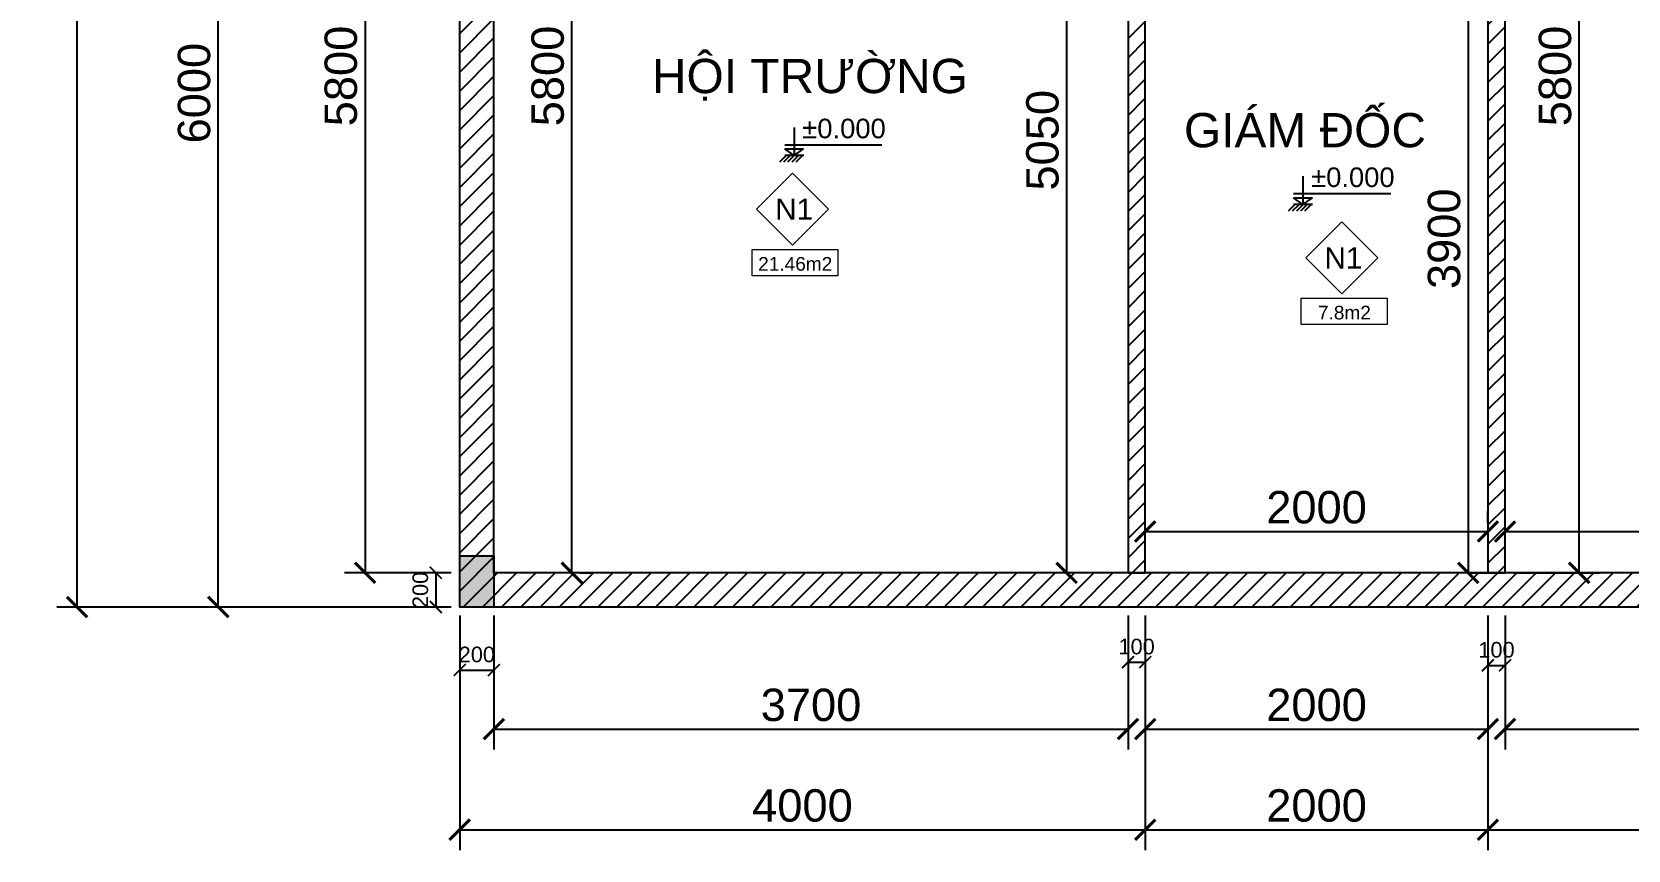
# Model space of a CAD drawing. Header units: millimetres. Extents: x -26398 to 135532, y -376633 to 43268.
# Drawn here: x 75866 to 85180, y -115922 to -111146 of the extents above; entities that cross this region are included whole.
import ezdxf
from ezdxf.enums import TextEntityAlignment as Align

# ---------------------------------------------------------------- set-up
doc = ezdxf.new("R2010")
doc.units = ezdxf.units.MM
for name, color, linetype in [('A5-KICHTHUOC', 251, 'Continuous'), ('DIM', 7, 'Continuous'), ('TƯỜNG', 52, 'Continuous')]:
    doc.layers.add(name, color=color, linetype=linetype)
doc.layers.add('A6-GHICHU', color=147, linetype='Continuous', lineweight=20)
doc.styles.add('GHICHU35', font='', dxfattribs={"width": 0.9, "height": 350})
doc.styles.get("Standard").update_dxf_attribs({"font": 'arial.ttf'})
doc.styles.add('TUANH', font='')
doc.styles.get('GHICHU35').set_extended_font_data('VNI-Helve')
doc.styles.get('TUANH').set_extended_font_data('VNI-Helve-Condense', bold=True)
doc.dimstyles.new('dimmatbang', dxfattribs={"dimscale": 70, "dimtxt": 2.7, "dimasz": 1.7, "dimexe": 1.7, "dimexo": 0.7, "dimtad": 1, "dimtoh": 1, "dimdec": 1, "dimtxsty": 'Standard', "dimblk": 'ARCHTICK', "dimcen": 2.5, "dimclrd": 1, "dimclre": 256, "dimadec": 0, "dimazin": 0, "dimtfac": 1, "dimtdec": 1, "dimtmove": 0, "dimatfit": 3, "dimfxl": 1, "dimarcsym": 0})

# ---------------------------------------------------------------- blocks, each defined once
blk = doc.blocks.new('1-cote nen')
for p, q in [((-2, 267), (-2, 0)), ((-91, 102), (828, 102)), ((-2, 0), (-91, 63)), ((-91, 63), (88, 63)), ((90, 0), (-91, 0)), ((-2, 0), (88, 63)), ((-137, -60), (-77, 0)), ((-99, -60), (-39, 0)), ((-60, -60), (0, 0)), ((-21, -60), (39, 0)), ((17, -60), (77, 0))]:
    blk.add_line(p, q)
at = {"ltscale": 50, "style": 'GHICHU35', "width": 0.9}
blk.add_attdef('%%P0.000', (75, 164), '', height=187, dxfattribs=at)
blk = doc.blocks.new('_ArchTick')
at = {"color": 0, "linetype": 'ByBlock', "const_width": 0.15}
blk.add_lwpolyline([(-0.5, -0.5), (0.5, 0.5)], dxfattribs=at)
blk = doc.blocks.new('*D3301')
at = {"layer": 'DEFPOINTS', "color": 0, "transparency": 16777216}
for p in [(78362.5, -108503.8), (77809.9, -114303.8), (78362.5, -114303.8)]:
    blk.add_point(p, dxfattribs=at)
at = {"layer": 'DIM', "lineweight": -2, "transparency": 16777216}
for p, q in [((78313.5, -108503.8), (77690.9, -108503.8)), ((78313.5, -114303.8), (77690.9, -114303.8))]:
    blk.add_line(p, q, dxfattribs=at)
at = {"layer": 'DIM', "color": 1, "lineweight": -2, "transparency": 16777216}
blk.add_line((77809.9, -108503.8), (77809.9, -114303.8), dxfattribs=at)
at = {"layer": 'DIM', "color": 1, "lineweight": -2, "transparency": 16777216, "xscale": 119, "yscale": 119, "zscale": 119}
for p, rotation in [((77809.9, -108503.8), 90), ((77809.9, -114303.8), 270)]:
    blk.add_blockref('_ArchTick', p, dxfattribs=dict(at, rotation=rotation))
at = {"layer": 'DIM', "color": 0, "transparency": 16777216, "insert": (77669.7, -111403.8), "char_height": 189, "attachment_point": 5, "rotation": 90}
blk.add_mtext('5800', dxfattribs=at)
blk = doc.blocks.new('*D3302')
at = {"lineweight": -2, "transparency": 16777216}
for p, q in [((78313.5, -114303.8), (78104.2, -114303.8)), ((78313.5, -114503.8), (78104.2, -114503.8))]:
    blk.add_line(p, q, dxfattribs=at)
at = {"color": 1, "lineweight": -2, "transparency": 16777216}
blk.add_line((78223.2, -114303.8), (78223.2, -114503.8), dxfattribs=at)
at = {"layer": 'DEFPOINTS', "color": 0, "transparency": 16777216}
for p in [(78362.5, -114303.8), (78223.2, -114503.8), (78362.5, -114503.8)]:
    blk.add_point(p, dxfattribs=at)
at = {"color": 1, "lineweight": -2, "transparency": 16777216, "xscale": 70, "yscale": 70, "zscale": 70}
for p, rotation in [((78223.2, -114303.8), 90), ((78223.2, -114503.8), 270)]:
    blk.add_blockref('_ArchTick', p, dxfattribs=dict(at, rotation=rotation))
at = {"color": 0, "transparency": 16777216, "insert": (78133, -114403.8), "char_height": 91, "attachment_point": 5, "rotation": 90}
blk.add_mtext('200', dxfattribs=at)
blk = doc.blocks.new('*D3303')
at = {"layer": 'DEFPOINTS', "color": 0, "transparency": 16777216}
for p in [(76953.7, -108503.8), (78362.5, -108503.8), (78362.5, -114503.8)]:
    blk.add_point(p, dxfattribs=at)
at = {"layer": 'DIM', "lineweight": -2, "transparency": 16777216}
for p, q in [((78313.5, -108503.8), (76834.7, -108503.8)), ((78313.5, -114503.8), (76834.7, -114503.8))]:
    blk.add_line(p, q, dxfattribs=at)
at = {"layer": 'DIM', "color": 1, "lineweight": -2, "transparency": 16777216}
blk.add_line((76953.7, -114503.8), (76953.7, -108503.8), dxfattribs=at)
at = {"layer": 'DIM', "color": 1, "lineweight": -2, "transparency": 16777216, "xscale": 119, "yscale": 119, "zscale": 119}
for p, rotation in [((76953.7, -108503.8), 90), ((76953.7, -114503.8), 270)]:
    blk.add_blockref('_ArchTick', p, dxfattribs=dict(at, rotation=rotation))
at = {"layer": 'DIM', "color": 0, "transparency": 16777216, "insert": (76813.4, -111503.8), "char_height": 189, "attachment_point": 5, "rotation": 90}
blk.add_mtext('6000', dxfattribs=at)
blk = doc.blocks.new('*D3309')
at = {"layer": 'DEFPOINTS', "color": 0, "transparency": 16777216}
for p in [(78562.5, -114503.8), (82262.5, -114503.8), (82262.5, -115216.2)]:
    blk.add_point(p, dxfattribs=at)
at = {"layer": 'DIM', "lineweight": -2, "transparency": 16777216}
for p, q in [((78562.5, -114552.8), (78562.5, -115335.2)), ((82262.5, -114552.8), (82262.5, -115335.2))]:
    blk.add_line(p, q, dxfattribs=at)
at = {"layer": 'DIM', "color": 1, "lineweight": -2, "transparency": 16777216}
blk.add_line((78562.5, -115216.2), (82262.5, -115216.2), dxfattribs=at)
at = {"layer": 'DIM', "color": 1, "lineweight": -2, "transparency": 16777216, "xscale": 119, "yscale": 119, "zscale": 119, "rotation": 180}
blk.add_blockref('_ArchTick', (78562.5, -115216.2), dxfattribs=at)
at = {"layer": 'DIM', "color": 1, "lineweight": -2, "transparency": 16777216, "xscale": 119, "yscale": 119, "zscale": 119}
blk.add_blockref('_ArchTick', (82262.5, -115216.2), dxfattribs=at)
at = {"layer": 'DIM', "color": 0, "transparency": 16777216, "insert": (80412.5, -115075.9), "char_height": 189, "attachment_point": 5}
blk.add_mtext('3700', dxfattribs=at)
blk = doc.blocks.new('*D3310')
at = {"lineweight": -2, "transparency": 16777216}
for p, q in [((78362.5, -114552.8), (78362.5, -114990.3)), ((78562.5, -114552.8), (78562.5, -114990.3))]:
    blk.add_line(p, q, dxfattribs=at)
at = {"color": 1, "lineweight": -2, "transparency": 16777216}
blk.add_line((78362.5, -114871.3), (78562.5, -114871.3), dxfattribs=at)
at = {"layer": 'DEFPOINTS', "color": 0, "transparency": 16777216}
for p in [(78362.5, -114503.8), (78562.5, -114503.8), (78562.5, -114871.3)]:
    blk.add_point(p, dxfattribs=at)
at = {"color": 1, "lineweight": -2, "transparency": 16777216, "xscale": 70, "yscale": 70, "zscale": 70, "rotation": 180}
blk.add_blockref('_ArchTick', (78362.5, -114871.3), dxfattribs=at)
at = {"color": 1, "lineweight": -2, "transparency": 16777216, "xscale": 70, "yscale": 70, "zscale": 70}
blk.add_blockref('_ArchTick', (78562.5, -114871.3), dxfattribs=at)
at = {"color": 0, "transparency": 16777216, "insert": (78462.5, -114781.1), "char_height": 91, "attachment_point": 5}
blk.add_mtext('200', dxfattribs=at)
blk = doc.blocks.new('*D3311')
at = {"lineweight": -2, "transparency": 16777216}
for p, q in [((82262.5, -114552.8), (82262.5, -114944.1)), ((82362.5, -114552.8), (82362.5, -114944.1))]:
    blk.add_line(p, q, dxfattribs=at)
at = {"color": 1, "lineweight": -2, "transparency": 16777216}
blk.add_line((82262.5, -114825.1), (82362.5, -114825.1), dxfattribs=at)
at = {"layer": 'DEFPOINTS', "color": 0, "transparency": 16777216}
for p in [(82262.5, -114503.8), (82362.5, -114503.8), (82362.5, -114825.1)]:
    blk.add_point(p, dxfattribs=at)
at = {"color": 1, "lineweight": -2, "transparency": 16777216, "xscale": 70, "yscale": 70, "zscale": 70, "rotation": 180}
blk.add_blockref('_ArchTick', (82262.5, -114825.1), dxfattribs=at)
at = {"color": 1, "lineweight": -2, "transparency": 16777216, "xscale": 70, "yscale": 70, "zscale": 70}
blk.add_blockref('_ArchTick', (82362.5, -114825.1), dxfattribs=at)
at = {"color": 0, "transparency": 16777216, "insert": (82312.5, -114734.9), "char_height": 91, "attachment_point": 5}
blk.add_mtext('100', dxfattribs=at)
blk = doc.blocks.new('*D3312')
at = {"layer": 'DEFPOINTS', "color": 0, "transparency": 16777216}
for p in [(82362.5, -114503.8), (84362.5, -114503.8), (84362.5, -115216.2)]:
    blk.add_point(p, dxfattribs=at)
at = {"layer": 'DIM', "lineweight": -2, "transparency": 16777216}
for p, q in [((82362.5, -114552.8), (82362.5, -115335.2)), ((84362.5, -114552.8), (84362.5, -115335.2))]:
    blk.add_line(p, q, dxfattribs=at)
at = {"layer": 'DIM', "color": 1, "lineweight": -2, "transparency": 16777216}
blk.add_line((82362.5, -115216.2), (84362.5, -115216.2), dxfattribs=at)
at = {"layer": 'DIM', "color": 1, "lineweight": -2, "transparency": 16777216, "xscale": 119, "yscale": 119, "zscale": 119, "rotation": 180}
blk.add_blockref('_ArchTick', (82362.5, -115216.2), dxfattribs=at)
at = {"layer": 'DIM', "color": 1, "lineweight": -2, "transparency": 16777216, "xscale": 119, "yscale": 119, "zscale": 119}
blk.add_blockref('_ArchTick', (84362.5, -115216.2), dxfattribs=at)
at = {"layer": 'DIM', "color": 0, "transparency": 16777216, "insert": (83362.5, -115076), "char_height": 189, "attachment_point": 5}
blk.add_mtext('2000', dxfattribs=at)
blk = doc.blocks.new('*D3313')
at = {"lineweight": -2, "transparency": 16777216}
for p, q in [((84362.5, -114552.8), (84362.5, -114963)), ((84462.5, -114552.8), (84462.5, -114963))]:
    blk.add_line(p, q, dxfattribs=at)
at = {"color": 1, "lineweight": -2, "transparency": 16777216}
blk.add_line((84362.5, -114844), (84462.5, -114844), dxfattribs=at)
at = {"layer": 'DEFPOINTS', "color": 0, "transparency": 16777216}
for p in [(84362.5, -114503.8), (84462.5, -114503.8), (84462.5, -114844)]:
    blk.add_point(p, dxfattribs=at)
at = {"color": 1, "lineweight": -2, "transparency": 16777216, "xscale": 70, "yscale": 70, "zscale": 70, "rotation": 180}
blk.add_blockref('_ArchTick', (84362.5, -114844), dxfattribs=at)
at = {"color": 1, "lineweight": -2, "transparency": 16777216, "xscale": 70, "yscale": 70, "zscale": 70}
blk.add_blockref('_ArchTick', (84462.5, -114844), dxfattribs=at)
at = {"color": 0, "transparency": 16777216, "insert": (84412.5, -114753.8), "char_height": 91, "attachment_point": 5}
blk.add_mtext('100', dxfattribs=at)
blk = doc.blocks.new('*D3314')
at = {"layer": 'DEFPOINTS', "color": 0, "transparency": 16777216}
for p in [(84462.5, -114503.8), (88162.5, -114503.8), (88162.5, -115216.2)]:
    blk.add_point(p, dxfattribs=at)
at = {"layer": 'DIM', "lineweight": -2, "transparency": 16777216}
for p, q in [((84462.5, -114552.8), (84462.5, -115335.2)), ((88162.5, -114552.8), (88162.5, -115335.2))]:
    blk.add_line(p, q, dxfattribs=at)
at = {"layer": 'DIM', "color": 1, "lineweight": -2, "transparency": 16777216}
blk.add_line((84462.5, -115216.2), (88162.5, -115216.2), dxfattribs=at)
at = {"layer": 'DIM', "color": 1, "lineweight": -2, "transparency": 16777216, "xscale": 119, "yscale": 119, "zscale": 119, "rotation": 180}
blk.add_blockref('_ArchTick', (84462.5, -115216.2), dxfattribs=at)
at = {"layer": 'DIM', "color": 1, "lineweight": -2, "transparency": 16777216, "xscale": 119, "yscale": 119, "zscale": 119}
blk.add_blockref('_ArchTick', (88162.5, -115216.2), dxfattribs=at)
at = {"layer": 'DIM', "color": 0, "transparency": 16777216, "insert": (86312.5, -115075.9), "char_height": 189, "attachment_point": 5}
blk.add_mtext('3700', dxfattribs=at)
blk = doc.blocks.new('*D3316')
at = {"layer": 'DEFPOINTS', "color": 0, "transparency": 16777216}
for p in [(78362.5, -114503.8), (82362.5, -114503.8), (82362.5, -115803.5)]:
    blk.add_point(p, dxfattribs=at)
at = {"layer": 'DIM', "lineweight": -2, "transparency": 16777216}
for p, q in [((78362.5, -114552.8), (78362.5, -115922.5)), ((82362.5, -114552.8), (82362.5, -115922.5))]:
    blk.add_line(p, q, dxfattribs=at)
at = {"layer": 'DIM', "color": 1, "lineweight": -2, "transparency": 16777216}
blk.add_line((78362.5, -115803.5), (82362.5, -115803.5), dxfattribs=at)
at = {"layer": 'DIM', "color": 1, "lineweight": -2, "transparency": 16777216, "xscale": 119, "yscale": 119, "zscale": 119, "rotation": 180}
blk.add_blockref('_ArchTick', (78362.5, -115803.5), dxfattribs=at)
at = {"layer": 'DIM', "color": 1, "lineweight": -2, "transparency": 16777216, "xscale": 119, "yscale": 119, "zscale": 119}
blk.add_blockref('_ArchTick', (82362.5, -115803.5), dxfattribs=at)
at = {"layer": 'DIM', "color": 0, "transparency": 16777216, "insert": (80362.5, -115663.2), "char_height": 189, "attachment_point": 5}
blk.add_mtext('4000', dxfattribs=at)
blk = doc.blocks.new('*D3317')
at = {"layer": 'DEFPOINTS', "color": 0, "transparency": 16777216}
for p in [(82362.5, -114503.8), (84362.5, -114503.8), (84362.5, -115803.5)]:
    blk.add_point(p, dxfattribs=at)
at = {"layer": 'DIM', "lineweight": -2, "transparency": 16777216}
for p, q in [((82362.5, -114552.8), (82362.5, -115922.5)), ((84362.5, -114552.8), (84362.5, -115922.5))]:
    blk.add_line(p, q, dxfattribs=at)
at = {"layer": 'DIM', "color": 1, "lineweight": -2, "transparency": 16777216}
blk.add_line((82362.5, -115803.5), (84362.5, -115803.5), dxfattribs=at)
at = {"layer": 'DIM', "color": 1, "lineweight": -2, "transparency": 16777216, "xscale": 119, "yscale": 119, "zscale": 119, "rotation": 180}
blk.add_blockref('_ArchTick', (82362.5, -115803.5), dxfattribs=at)
at = {"layer": 'DIM', "color": 1, "lineweight": -2, "transparency": 16777216, "xscale": 119, "yscale": 119, "zscale": 119}
blk.add_blockref('_ArchTick', (84362.5, -115803.5), dxfattribs=at)
at = {"layer": 'DIM', "color": 0, "transparency": 16777216, "insert": (83362.5, -115663.2), "char_height": 189, "attachment_point": 5}
blk.add_mtext('2000', dxfattribs=at)
blk = doc.blocks.new('*D3318')
at = {"layer": 'DEFPOINTS', "color": 0, "transparency": 16777216}
for p in [(84362.5, -114503.8), (88362.5, -114503.8), (88362.5, -115803.5)]:
    blk.add_point(p, dxfattribs=at)
at = {"layer": 'DIM', "lineweight": -2, "transparency": 16777216}
for p, q in [((84362.5, -114552.8), (84362.5, -115922.5)), ((88362.5, -114552.8), (88362.5, -115922.5))]:
    blk.add_line(p, q, dxfattribs=at)
at = {"layer": 'DIM', "color": 1, "lineweight": -2, "transparency": 16777216}
blk.add_line((84362.5, -115803.5), (88362.5, -115803.5), dxfattribs=at)
at = {"layer": 'DIM', "color": 1, "lineweight": -2, "transparency": 16777216, "xscale": 119, "yscale": 119, "zscale": 119, "rotation": 180}
blk.add_blockref('_ArchTick', (84362.5, -115803.5), dxfattribs=at)
at = {"layer": 'DIM', "color": 1, "lineweight": -2, "transparency": 16777216, "xscale": 119, "yscale": 119, "zscale": 119}
blk.add_blockref('_ArchTick', (88362.5, -115803.5), dxfattribs=at)
at = {"layer": 'DIM', "color": 0, "transparency": 16777216, "insert": (86362.5, -115663.2), "char_height": 189, "attachment_point": 5}
blk.add_mtext('4000', dxfattribs=at)
blk = doc.blocks.new('*D3336')
at = {"layer": 'DEFPOINTS', "color": 0, "transparency": 16777216}
for p in [(84462.5, -114062.5), (88162.5, -114062.5), (88162.5, -114062.5)]:
    blk.add_point(p, dxfattribs=at)
at = {"layer": 'DIM', "lineweight": -2, "transparency": 16777216}
for p, q in [((84462.5, -114013.5), (84462.5, -113943.5)), ((88162.5, -114013.5), (88162.5, -113943.5))]:
    blk.add_line(p, q, dxfattribs=at)
at = {"layer": 'DIM', "color": 1, "lineweight": -2, "transparency": 16777216}
blk.add_line((84462.5, -114062.5), (88162.5, -114062.5), dxfattribs=at)
at = {"layer": 'DIM', "color": 1, "lineweight": -2, "transparency": 16777216, "xscale": 119, "yscale": 119, "zscale": 119, "rotation": 180}
blk.add_blockref('_ArchTick', (84462.5, -114062.5), dxfattribs=at)
at = {"layer": 'DIM', "color": 1, "lineweight": -2, "transparency": 16777216, "xscale": 119, "yscale": 119, "zscale": 119}
blk.add_blockref('_ArchTick', (88162.5, -114062.5), dxfattribs=at)
at = {"layer": 'DIM', "color": 0, "transparency": 16777216, "insert": (86312.5, -113922.2), "char_height": 189, "attachment_point": 5}
blk.add_mtext('3700', dxfattribs=at)
blk = doc.blocks.new('*D3337')
at = {"layer": 'DEFPOINTS', "color": 0, "transparency": 16777216}
for p in [(82362.5, -114062.5), (84362.5, -114062.5), (84362.5, -114062.5)]:
    blk.add_point(p, dxfattribs=at)
at = {"layer": 'DIM', "lineweight": -2, "transparency": 16777216}
for p, q in [((82362.5, -114013.5), (82362.5, -113943.5)), ((84362.5, -114013.5), (84362.5, -113943.5))]:
    blk.add_line(p, q, dxfattribs=at)
at = {"layer": 'DIM', "color": 1, "lineweight": -2, "transparency": 16777216}
blk.add_line((82362.5, -114062.5), (84362.5, -114062.5), dxfattribs=at)
at = {"layer": 'DIM', "color": 1, "lineweight": -2, "transparency": 16777216, "xscale": 119, "yscale": 119, "zscale": 119, "rotation": 180}
blk.add_blockref('_ArchTick', (82362.5, -114062.5), dxfattribs=at)
at = {"layer": 'DIM', "color": 1, "lineweight": -2, "transparency": 16777216, "xscale": 119, "yscale": 119, "zscale": 119}
blk.add_blockref('_ArchTick', (84362.5, -114062.5), dxfattribs=at)
at = {"layer": 'DIM', "color": 0, "transparency": 16777216, "insert": (83362.5, -113922.2), "char_height": 189, "attachment_point": 5}
blk.add_mtext('2000', dxfattribs=at)
blk = doc.blocks.new('*D3338')
at = {"layer": 'DEFPOINTS', "color": 0, "transparency": 16777216}
for p in [(84208.1, -110403.8), (84208.1, -114303.8), (84247.8, -114303.8)]:
    blk.add_point(p, dxfattribs=at)
at = {"layer": 'DIM', "color": 1, "lineweight": -2, "transparency": 16777216}
blk.add_line((84247.8, -110403.8), (84247.8, -114303.8), dxfattribs=at)
at = {"layer": 'DIM', "lineweight": -2, "transparency": 16777216}
for p, q in [((84257.1, -110403.8), (84366.8, -110403.8)), ((84257.1, -114303.8), (84366.8, -114303.8))]:
    blk.add_line(p, q, dxfattribs=at)
at = {"layer": 'DIM', "color": 1, "lineweight": -2, "transparency": 16777216, "xscale": 119, "yscale": 119, "zscale": 119}
for p, rotation in [((84247.8, -110403.8), 90), ((84247.8, -114303.8), 270)]:
    blk.add_blockref('_ArchTick', p, dxfattribs=dict(at, rotation=rotation))
at = {"layer": 'DIM', "color": 0, "transparency": 16777216, "insert": (84107.5, -112353.8), "char_height": 189, "attachment_point": 5, "rotation": 90}
blk.add_mtext('3900', dxfattribs=at)
blk = doc.blocks.new('*D3339')
at = {"layer": 'DEFPOINTS', "color": 0, "transparency": 16777216}
for p in [(79017, -108503.8), (79017, -108503.8), (79017, -114303.8)]:
    blk.add_point(p, dxfattribs=at)
at = {"layer": 'DIM', "color": 1, "lineweight": -2, "transparency": 16777216}
blk.add_line((79017, -114303.8), (79017, -108503.8), dxfattribs=at)
at = {"layer": 'DIM', "lineweight": -2, "transparency": 16777216}
for p, q in [((79066, -108503.8), (79136, -108503.8)), ((79066, -114303.8), (79136, -114303.8))]:
    blk.add_line(p, q, dxfattribs=at)
at = {"layer": 'DIM', "color": 1, "lineweight": -2, "transparency": 16777216, "xscale": 119, "yscale": 119, "zscale": 119}
for p, rotation in [((79017, -108503.8), 90), ((79017, -114303.8), 270)]:
    blk.add_blockref('_ArchTick', p, dxfattribs=dict(at, rotation=rotation))
at = {"layer": 'DIM', "color": 0, "transparency": 16777216, "insert": (78876.7, -111403.8), "char_height": 189, "attachment_point": 5, "rotation": 90}
blk.add_mtext('5800', dxfattribs=at)
blk = doc.blocks.new('*D3343')
at = {"layer": 'DEFPOINTS', "color": 0, "transparency": 16777216}
for p in [(82262.5, -109253.8), (81904.1, -114303.8), (82262.5, -114303.8)]:
    blk.add_point(p, dxfattribs=at)
at = {"layer": 'DIM', "lineweight": -2, "transparency": 16777216}
for p, q in [((82213.5, -109253.8), (81785.1, -109253.8)), ((82213.5, -114303.8), (81785.1, -114303.8))]:
    blk.add_line(p, q, dxfattribs=at)
at = {"layer": 'DIM', "color": 1, "lineweight": -2, "transparency": 16777216}
blk.add_line((81904.1, -109253.8), (81904.1, -114303.8), dxfattribs=at)
at = {"layer": 'DIM', "color": 1, "lineweight": -2, "transparency": 16777216, "xscale": 119, "yscale": 119, "zscale": 119}
for p, rotation in [((81904.1, -109253.8), 90), ((81904.1, -114303.8), 270)]:
    blk.add_blockref('_ArchTick', p, dxfattribs=dict(at, rotation=rotation))
at = {"layer": 'DIM', "color": 0, "transparency": 16777216, "insert": (81763.9, -111778.8), "char_height": 189, "attachment_point": 5, "rotation": 90}
blk.add_mtext('5050', dxfattribs=at)
blk = doc.blocks.new('*D3368')
at = {"layer": 'DEFPOINTS', "color": 0, "transparency": 16777216}
for p in [(84462.5, -108503.8), (84895.3, -108503.8), (84462.5, -114303.8)]:
    blk.add_point(p, dxfattribs=at)
at = {"layer": 'DIM', "lineweight": -2, "transparency": 16777216}
for p, q in [((84511.5, -108503.8), (85014.3, -108503.8)), ((84511.5, -114303.8), (85014.3, -114303.8))]:
    blk.add_line(p, q, dxfattribs=at)
at = {"layer": 'DIM', "color": 1, "lineweight": -2, "transparency": 16777216}
blk.add_line((84895.3, -114303.8), (84895.3, -108503.8), dxfattribs=at)
at = {"layer": 'DIM', "color": 1, "lineweight": -2, "transparency": 16777216, "xscale": 119, "yscale": 119, "zscale": 119}
for p, rotation in [((84895.3, -108503.8), 90), ((84895.3, -114303.8), 270)]:
    blk.add_blockref('_ArchTick', p, dxfattribs=dict(at, rotation=rotation))
at = {"layer": 'DIM', "color": 0, "transparency": 16777216, "insert": (84755.1, -111403.8), "char_height": 189, "attachment_point": 5, "rotation": 90}
blk.add_mtext('5800', dxfattribs=at)
blk = doc.blocks.new('*D3380')
at = {"layer": 'DEFPOINTS', "color": 0, "transparency": 16777216}
for p in [(76130.5, -85503.8), (78362.5, -85503.8), (78362.5, -114503.8)]:
    blk.add_point(p, dxfattribs=at)
at = {"layer": 'DIM', "lineweight": -2, "transparency": 16777216}
for p, q in [((78313.5, -85503.8), (76011.5, -85503.8)), ((78313.5, -114503.8), (76011.5, -114503.8))]:
    blk.add_line(p, q, dxfattribs=at)
at = {"layer": 'DIM', "color": 1, "lineweight": -2, "transparency": 16777216}
blk.add_line((76130.5, -114503.8), (76130.5, -85503.8), dxfattribs=at)
at = {"layer": 'DIM', "color": 1, "lineweight": -2, "transparency": 16777216, "xscale": 119, "yscale": 119, "zscale": 119}
for p, rotation in [((76130.5, -85503.8), 90), ((76130.5, -114503.8), 270)]:
    blk.add_blockref('_ArchTick', p, dxfattribs=dict(at, rotation=rotation))
at = {"layer": 'DIM', "color": 0, "transparency": 16777216, "insert": (75990.2, -100003.8), "char_height": 189, "attachment_point": 5, "rotation": 90}
blk.add_mtext('29000', dxfattribs=at)

msp = doc.modelspace()

# ---------------------------------------------------------------- hatches: boundary and pattern name
h = msp.add_hatch(color=1)
h.dxf.hatch_style = 1
h.paths.add_polyline_path([(78362.5, -114503.82), (78562.5, -114503.82), (78562.5, -114203.82), (78362.5, -114203.82)])
at = {"layer": 'TƯỜNG'}
h = msp.add_hatch(dxfattribs=at)
h.set_pattern_fill('ANSI31', color=256, scale=25)
h.set_pattern_definition([(45, (-25512.27, -64836.03), (-56.1266, 56.1266), [])])
h.paths.add_polyline_path([(82362.5, -88503.82), (78562.5, -88503.82), (78562.5, -88603.82), (82262.5, -88603.82), (82262.5, -94453.82), (78562.5, -94453.82), (78562.5, -94553.82), (82262.5, -94553.82), (82262.5, -97453.82), (78562.5, -97453.82), (78562.5, -97553.82), (82262.5, -97553.82), (82262.5, -100453.82), (78562.5, -100453.82), (78562.5, -100553.82), (82262.5, -100553.82), (82262.5, -108403.82), (78562.5, -108403.82), (78562.5, -108503.82), (82262.5, -108503.82), (82262.5, -114303.82), (82362.5, -114303.82), (82362.5, -108503.82), (82362.5, -94503.82)], flags=17)
h.paths.add_polyline_path([(84462.5, -94603.82), (88162.5, -94603.82), (88162.5, -94503.82), (84462.5, -94503.82), (84462.5, -88603.82), (88162.5, -88603.82), (88162.5, -88503.82), (84362.5, -88503.82), (84362.5, -94503.82), (84362.5, -104503.82), (84362.5, -114303.82), (84462.5, -114303.82), (84462.5, -104603.82), (88162.5, -104603.82), (88162.5, -104503.82), (84462.5, -104503.82)], flags=17)
h.paths.add_polyline_path([(78562.5, -85703.82), (78362.5, -85703.82), (78362.5, -114503.82), (88362.5, -114503.82), (88362.5, -85503.82), (78562.5, -85503.82), (78562.5, -85703.82), (88162.5, -85703.82), (88162.5, -114303.82), (78562.5, -114303.82)])
h.paths.add_polyline_path([(78562.5, -85503.82), (78362.5, -85503.82), (78362.5, -85703.82), (78562.5, -85703.82)], flags=17)

# ---------------------------------------------------------------- linework, layer by layer
msp.add_lwpolyline([(78362.5, -114203.82), (78562.5, -114203.82), (78562.5, -114503.82), (78362.5, -114503.82)], close=True)
at = {"layer": 'A6-GHICHU', "ltscale": 0.5}
for points in [[(80304.8, -112391.65), (80514.96, -112181.49), (80304.8, -111971.34), (80094.65, -112181.49)], [(83509.63, -112676.21), (83719.79, -112466.06), (83509.63, -112255.9), (83299.48, -112466.06)], [(80068.44, -112415.76), (80569.5, -112415.76), (80569.5, -112570.26), (80068.44, -112570.26)], [(83273.27, -112700.32), (83774.33, -112700.32), (83774.33, -112854.82), (83273.27, -112854.82)]]:
    msp.add_lwpolyline(points, close=True, dxfattribs=at)
at = {"layer": 'TƯỜNG'}
for p, q in [((78362.5, -114503.82), (78362.5, -85503.82)), ((78562.5, -114303.82), (78562.5, -85503.82)), ((88162.5, -114303.82), (78562.5, -114303.82)), ((88362.5, -114503.82), (78362.5, -114503.82))]:
    msp.add_line(p, q, dxfattribs=at)
for points in [[(78362.5, -85503.82), (88362.5, -85503.82), (88362.5, -114503.82), (78362.5, -114503.82)], [(78562.5, -100553.82), (82262.5, -100553.82), (82262.5, -108403.82), (78562.5, -108403.82), (78562.5, -108503.82), (82262.5, -108503.82), (82262.5, -114303.82), (82362.5, -114303.82), (82362.5, -108503.82), (82362.5, -94503.82), (82362.5, -88503.82), (78562.5, -88503.82), (78562.5, -88603.82), (82262.5, -88603.82), (82262.5, -94453.82), (78562.5, -94453.82), (78562.5, -94553.82), (82262.5, -94553.82), (82262.5, -97453.82), (78562.5, -97453.82), (78562.5, -97553.82), (82262.5, -97553.82), (82262.5, -100453.82), (78562.5, -100453.82)], [(88162.5, -94503.82), (84462.5, -94503.82), (84462.5, -88603.82), (88162.5, -88603.82), (88162.5, -88503.82), (84362.5, -88503.82), (84362.5, -94503.82), (84362.5, -104503.82), (84362.5, -114303.82), (84462.5, -114303.82), (84462.5, -104603.82), (88162.5, -104603.82), (88162.5, -104503.82), (84462.5, -104503.82), (84462.5, -94603.82), (88162.5, -94603.82)]]:
    msp.add_lwpolyline(points, close=True, dxfattribs=at)

# ---------------------------------------------------------------- block references
at = {"layer": 'A5-KICHTHUOC', "ltscale": 0.5}
ref = msp.add_blockref('1-cote nen', (80315.01, -111868.6), dxfattribs=dict(at, xscale=0.61735318627815, yscale=0.61735318627815, zscale=0.61735318627815))
ref.add_attrib('%%P0.000', '%%P0.000', (80361.61, -111767.39), dxfattribs={"layer": '0', "color": 4, "ltscale": 50, "height": 114.325})
ref = msp.add_blockref('1-cote nen', (83284.23, -112153.17), dxfattribs=dict(at, xscale=0.61735318627815, yscale=0.61735318627815, zscale=0.61735318627815))
ref.add_attrib('%%P0.000', '%%P0.000', (83330.83, -112051.95), dxfattribs={"layer": '0', "color": 4, "ltscale": 50, "height": 114.325})

# ---------------------------------------------------------------- texts
for s, p in [('HỘI TRƯỜNG', (80406.17, -111403.82)), ('GIÁM ĐỐC', (83294.8, -111719.83))]:
    msp.add_text(s, height=200).set_placement(p, align=Align.MIDDLE_CENTER)
at = {"layer": 'A6-GHICHU', "ltscale": 0.5, "attachment_point": 5, "style": 'TUANH'}
for s, insert, char_height in [('{\\fArial|b0|i0|c0|p34;N1}', (80314.14, -112181.25), 123.835), ('{\\fArial|b0|i0|c0|p34;N1}', (83518.97, -112465.81), 123.835), ('{\\fArial|b0|i0|c0|p34;21.46m2}', (80320.33, -112501), 79.5593), ('{\\fArial|b0|i0|c0|p34;7.8m2}', (83525.16, -112785.57), 79.5593)]:
    msp.add_mtext(s, dxfattribs=dict(at, insert=insert, char_height=char_height))

# ---------------------------------------------------------------- dimensions: what is measured, and where the dimension line sits
dim = msp.add_linear_dim(base=(78223.22, -114503.82), p1=(78362.5, -114303.82), p2=(78362.5, -114503.82), angle=90, dimstyle='dimmatbang', override={"dimtxt": 1.3, "dimasz": 1})
dim.commit()
dim.dimension.update_dxf_attribs({"geometry": '*D3302', "text_midpoint": (78223.22, -114403.82), "dimtype": 160})
for base, p1, p2, picture, middle in [((78562.5, -114871.31), (78362.5, -114503.82), (78562.5, -114503.82), '*D3310', (78462.5, -114871.31)), ((82362.5, -114825.08), (82262.5, -114503.82), (82362.5, -114503.82), '*D3311', (82312.5, -114825.08)), ((84462.5, -114844.01), (84362.5, -114503.82), (84462.5, -114503.82), '*D3313', (84412.5, -114844.01))]:
    dim = msp.add_linear_dim(base=base, p1=p1, p2=p2, dimstyle='dimmatbang', override={"dimtxt": 1.3, "dimasz": 1})
    dim.commit()
    dim.dimension.update_dxf_attribs({"geometry": picture, "text_midpoint": middle, "dimtype": 160})
at = {"layer": 'DIM'}
for base, p1, p2, picture, middle in [((76130.5, -85503.82), (78362.5, -114503.82), (78362.5, -85503.82), '*D3380', (75990.25, -100003.82)), ((76953.7, -108503.82), (78362.5, -114503.82), (78362.5, -108503.82), '*D3303', (76813.45, -111503.82)), ((77809.92, -114303.82), (78362.5, -108503.82), (78362.5, -114303.82), '*D3301', (77669.67, -111403.82)), ((79016.99, -108503.82), (79016.99, -114303.82), (79016.99, -108503.82), '*D3339', (78876.75, -111403.82)), ((84895.33, -108503.82), (84462.5, -114303.82), (84462.5, -108503.82), '*D3368', (84755.08, -111403.82)), ((81904.15, -114303.82), (82262.5, -109253.82), (82262.5, -114303.82), '*D3343', (81763.9, -111778.82))]:
    dim = msp.add_linear_dim(base=base, p1=p1, p2=p2, angle=90, dimstyle='dimmatbang', dxfattribs=at)
    dim.commit()
    dim.dimension.update_dxf_attribs({"geometry": picture, "text_midpoint": middle})
dim = msp.add_linear_dim(base=(84247.81, -114303.82), p1=(84208.12, -110403.82), p2=(84208.12, -114303.82), angle=90, dimstyle='dimmatbang', dxfattribs=at)
dim.commit()
dim.dimension.update_dxf_attribs({"geometry": '*D3338', "text_midpoint": (84247.81, -112353.82), "dimtype": 160})
for base, p1, p2, picture, middle in [((84362.5, -114062.48), (82362.5, -114062.48), (84362.5, -114062.48), '*D3337', (83362.5, -113922.23)), ((88162.5, -114062.48), (84462.5, -114062.48), (88162.5, -114062.48), '*D3336', (86312.5, -113922.16)), ((82362.5, -115803.46), (78362.5, -114503.82), (82362.5, -114503.82), '*D3316', (80362.5, -115663.22)), ((82262.5, -115216.2), (78562.5, -114503.82), (82262.5, -114503.82), '*D3309', (80412.5, -115075.89)), ((84362.5, -115216.2), (82362.5, -114503.82), (84362.5, -114503.82), '*D3312', (83362.5, -115075.95)), ((84362.5, -115803.46), (82362.5, -114503.82), (84362.5, -114503.82), '*D3317', (83362.5, -115663.22)), ((88362.5, -115803.46), (84362.5, -114503.82), (88362.5, -114503.82), '*D3318', (86362.5, -115663.22)), ((88162.5, -115216.2), (84462.5, -114503.82), (88162.5, -114503.82), '*D3314', (86312.5, -115075.89))]:
    dim = msp.add_linear_dim(base=base, p1=p1, p2=p2, dimstyle='dimmatbang', dxfattribs=at)
    dim.commit()
    dim.dimension.update_dxf_attribs({"geometry": picture, "text_midpoint": middle})

doc.saveas('drawing.dxf')
